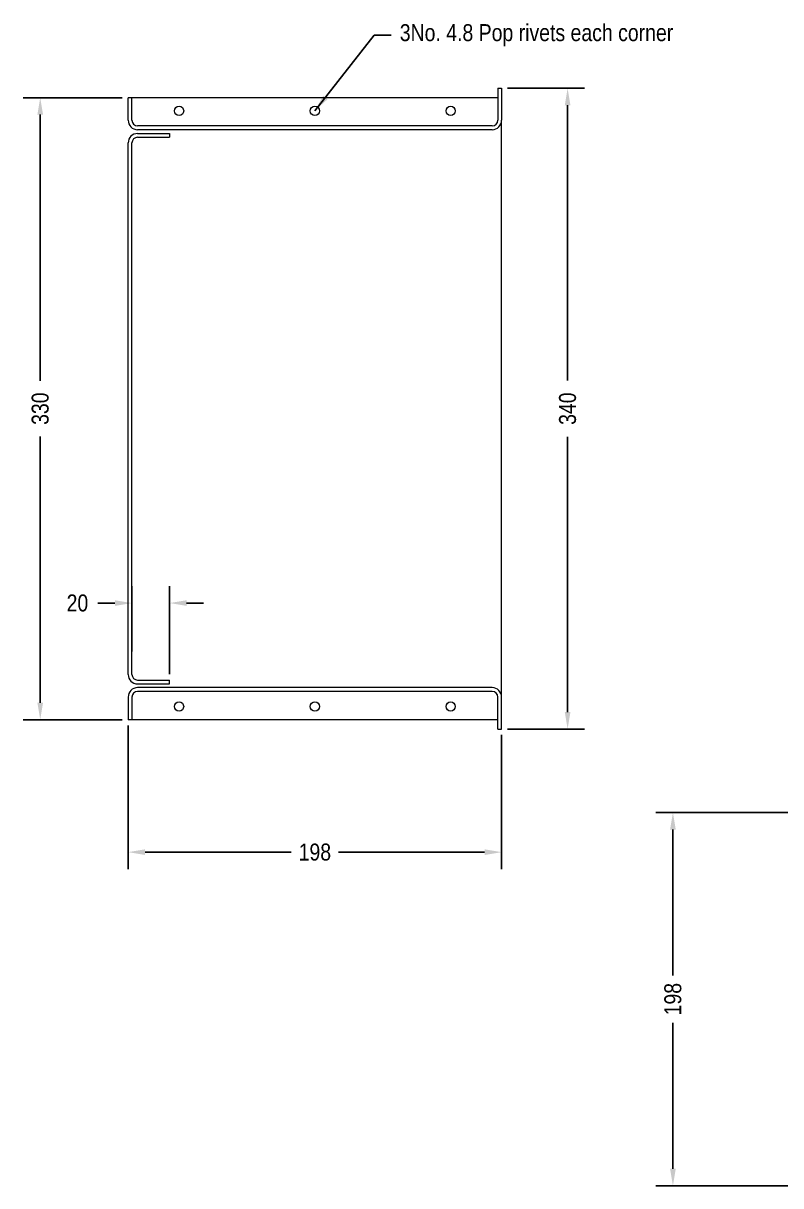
# Model space of a CAD drawing. Header units: millimetres. Extents: x 5268 to 6365, y 3803 to 5501.
# Drawn here: x 5268 to 5669, y 3803 to 4420 of the extents above; entities that cross this region are included whole.
import ezdxf

# ---------------------------------------------------------------- set-up
doc = ezdxf.new("R2010")
doc.units = ezdxf.units.MM
doc.header["$LTSCALE"] = 0.1
doc.header["$PDMODE"] = 66
doc.layers.add('1', color=7, linetype='Continuous', lineweight=5)
doc.layers.add('DRAW', color=4, linetype='Continuous')
doc.styles.add('STYLE_01', font='techl___.ttf')
doc.dimstyles.new('50', dxfattribs={"dimscale": 50, "dimtxt": 0.18, "dimasz": 0.18, "dimexe": 0.18, "dimexo": 0.0625, "dimgap": 0.09, "dimtad": 0, "dimdec": 0, "dimzin": 12, "dimdsep": 46, "dimtxsty": 'STYLE_01', "dimcen": 0, "dimclrt": 3, "dimadec": 1, "dimazin": 0, "dimtfac": 1, "dimtdec": 0, "dimtofl": 0, "dimtmove": 0, "dimatfit": 3, "dimfxl": 0.18, "dimtolj": 1, "dimtzin": 12, "dimarcsym": 0})

# ---------------------------------------------------------------- blocks, each defined once
blk = doc.blocks.new('*D119')
at = {"layer": 'Defpoints', "color": 0, "transparency": 16777216}
for p in [(5682.62, 4000.78), (5612.33, 3802.78), (5677.62, 3802.78)]:
    blk.add_point(p, dxfattribs=at)
at = {"layer": 'DRAW', "color": 0, "lineweight": -2, "transparency": 16777216}
for p, q in [((5679.49, 4000.78), (5603.33, 4000.78)), ((5612.33, 3991.78), (5612.33, 3914.36)), ((5612.33, 3811.78), (5612.33, 3889.2)), ((5674.49, 3802.78), (5603.33, 3802.78))]:
    blk.add_line(p, q, dxfattribs=at)
at = {"layer": 'DRAW', "color": 0, "transparency": 16777216}
for points in [[(5610.83, 3991.78), (5613.83, 3991.78), (5612.33, 4000.78)], [(5610.83, 3811.78), (5613.83, 3811.78), (5612.33, 3802.78)]]:
    blk.add_solid(points, dxfattribs=at)
at = {"layer": 'DRAW', "color": 3, "transparency": 16777216, "insert": (5612.33, 3901.78), "char_height": 9, "attachment_point": 5, "rotation": 90, "style": 'STYLE_01'}
blk.add_mtext('\\A1;198', dxfattribs=at)
blk = doc.blocks.new('*D175')
at = {"layer": 'Defpoints', "color": 0, "transparency": 16777216}
for p in [(5323.51, 4050.06), (5521.51, 4045.06), (5521.51, 3979.77)]:
    blk.add_point(p, dxfattribs=at)
at = {"layer": 'DRAW', "color": 0, "lineweight": -2, "transparency": 16777216}
for p, q in [((5323.51, 4046.94), (5323.51, 3970.77)), ((5521.51, 4041.94), (5521.51, 3970.77)), ((5332.51, 3979.77), (5409.93, 3979.77)), ((5512.51, 3979.77), (5435.09, 3979.77))]:
    blk.add_line(p, q, dxfattribs=at)
at = {"layer": 'DRAW', "color": 0, "transparency": 16777216}
for points in [[(5332.51, 3981.27), (5332.51, 3978.27), (5323.51, 3979.77)], [(5512.51, 3981.27), (5512.51, 3978.27), (5521.51, 3979.77)]]:
    blk.add_solid(points, dxfattribs=at)
at = {"layer": 'DRAW', "color": 3, "transparency": 16777216, "insert": (5422.51, 3979.77), "char_height": 9, "attachment_point": 5, "style": 'STYLE_01'}
blk.add_mtext('\\A1;198', dxfattribs=at)
blk = doc.blocks.new('*D176')
at = {"layer": 'Defpoints', "color": 0, "transparency": 16777216}
for p in [(5325.51, 4111.92), (5325.51, 4083.06), (5345.51, 4071.06)]:
    blk.add_point(p, dxfattribs=at)
at = {"layer": 'DRAW', "color": 0, "lineweight": -2, "transparency": 16777216}
for p, q in [((5325.51, 4086.19), (5325.51, 4120.92)), ((5345.51, 4074.19), (5345.51, 4120.92)), ((5316.51, 4111.92), (5307.51, 4111.92)), ((5354.51, 4111.92), (5363.51, 4111.92))]:
    blk.add_line(p, q, dxfattribs=at)
at = {"layer": 'DRAW', "color": 0, "transparency": 16777216}
for points in [[(5316.51, 4113.42), (5316.51, 4110.42), (5325.51, 4111.92)], [(5354.51, 4113.42), (5354.51, 4110.42), (5345.51, 4111.92)]]:
    blk.add_solid(points, dxfattribs=at)
at = {"layer": 'DRAW', "color": 3, "transparency": 16777216, "insert": (5296.62, 4111.92), "char_height": 9, "attachment_point": 5, "style": 'STYLE_01'}
blk.add_mtext('\\A1;20', dxfattribs=at)
blk = doc.blocks.new('*D179')
at = {"layer": 'Defpoints', "color": 0, "transparency": 16777216}
for p in [(5276.91, 4380.06), (5323.51, 4380.06), (5323.51, 4050.06)]:
    blk.add_point(p, dxfattribs=at)
at = {"layer": 'DRAW', "color": 0, "lineweight": -2, "transparency": 16777216}
for p, q in [((5320.39, 4380.06), (5267.91, 4380.06)), ((5276.91, 4371.06), (5276.91, 4229.83)), ((5276.91, 4059.06), (5276.91, 4200.29)), ((5320.39, 4050.06), (5267.91, 4050.06))]:
    blk.add_line(p, q, dxfattribs=at)
at = {"layer": 'DRAW', "color": 0, "transparency": 16777216}
for points in [[(5275.41, 4371.06), (5278.41, 4371.06), (5276.91, 4380.06)], [(5275.41, 4059.06), (5278.41, 4059.06), (5276.91, 4050.06)]]:
    blk.add_solid(points, dxfattribs=at)
at = {"layer": 'DRAW', "color": 3, "transparency": 16777216, "insert": (5276.91, 4215.06), "char_height": 9, "attachment_point": 5, "rotation": 90, "style": 'STYLE_01'}
blk.add_mtext('\\A1;330', dxfattribs=at)
blk = doc.blocks.new('*D180')
at = {"layer": 'Defpoints', "color": 0, "transparency": 16777216}
for p in [(5521.51, 4385.06), (5521.51, 4045.06), (5556.5, 4045.06)]:
    blk.add_point(p, dxfattribs=at)
at = {"layer": 'DRAW', "color": 0, "lineweight": -2, "transparency": 16777216}
for p, q in [((5524.64, 4385.06), (5565.5, 4385.06)), ((5556.5, 4376.06), (5556.5, 4229.97)), ((5556.5, 4054.06), (5556.5, 4200.16)), ((5524.64, 4045.06), (5565.5, 4045.06))]:
    blk.add_line(p, q, dxfattribs=at)
at = {"layer": 'DRAW', "color": 0, "transparency": 16777216}
for points in [[(5555, 4376.06), (5558, 4376.06), (5556.5, 4385.06)], [(5555, 4054.06), (5558, 4054.06), (5556.5, 4045.06)]]:
    blk.add_solid(points, dxfattribs=at)
at = {"layer": 'DRAW', "color": 3, "transparency": 16777216, "insert": (5556.5, 4215.06), "char_height": 9, "attachment_point": 5, "rotation": 90, "style": 'STYLE_01'}
blk.add_mtext('\\A1;340', dxfattribs=at)

msp = doc.modelspace()

# ---------------------------------------------------------------- linework, layer by layer
at = {"layer": '1'}
for p, q in [((5323.51, 4368.06), (5323.51, 4380.06)), ((5325.51, 4380.06), (5323.51, 4380.06)), ((5519.51, 4380.06), (5323.51, 4380.06)), ((5325.51, 4368.06), (5325.51, 4380.06)), ((5519.51, 4385.06), (5519.51, 4368.06)), ((5519.51, 4385.06), (5521.51, 4385.06)), ((5521.51, 4385.06), (5521.51, 4368.06)), ((5521.51, 4062.06), (5521.51, 4368.06)), ((5516.51, 4365.06), (5328.51, 4365.06)), ((5516.51, 4363.06), (5328.51, 4363.06)), ((5328.51, 4361.06), (5345.51, 4361.06)), ((5345.51, 4361.06), (5345.51, 4359.06)), ((5323.51, 4074.06), (5323.51, 4356.06)), ((5325.51, 4074.06), (5325.51, 4356.06)), ((5328.51, 4359.06), (5345.51, 4359.06)), ((5328.51, 4071.06), (5345.51, 4071.06)), ((5345.51, 4069.06), (5345.51, 4071.06)), ((5328.51, 4069.06), (5345.51, 4069.06)), ((5516.51, 4067.06), (5328.51, 4067.06)), ((5516.51, 4065.06), (5328.51, 4065.06)), ((5323.51, 4062.06), (5323.51, 4050.06)), ((5325.51, 4062.06), (5325.51, 4050.06)), ((5519.51, 4045.06), (5519.51, 4062.06)), ((5521.51, 4045.06), (5521.51, 4062.06)), ((5325.51, 4050.06), (5323.51, 4050.06)), ((5519.51, 4050.06), (5323.51, 4050.06)), ((5519.51, 4045.06), (5521.51, 4045.06))]:
    msp.add_line(p, q, dxfattribs=at)
for centre in [(5350.51, 4373.06), (5422.51, 4373.06), (5494.51, 4373.06), (5350.51, 4057.06), (5422.51, 4057.06), (5494.51, 4057.06)]:
    msp.add_circle(centre, 2.45, dxfattribs=at)
for centre, radius, start, end in [((5328.51, 4368.06), 5, 180, 270), ((5328.51, 4368.06), 3, 180, 270), ((5516.51, 4368.06), 5, 270, 0), ((5516.51, 4368.06), 3, 270, 0), ((5328.51, 4356.06), 5, 90, 180), ((5328.51, 4356.06), 3, 90, 180), ((5328.51, 4074.06), 5, 180, 270), ((5328.51, 4074.06), 3, 180, 270), ((5328.51, 4062.06), 5, 90, 180), ((5328.51, 4062.06), 3, 90, 180), ((5516.51, 4062.06), 5, 0, 90), ((5516.51, 4062.06), 3, 0, 90)]:
    msp.add_arc(centre, radius, start, end, dxfattribs=at)

# ---------------------------------------------------------------- texts
at = {"layer": 'DRAW', "color": 3, "insert": (5467.52, 4413.21), "char_height": 9, "attachment_point": 4, "style": 'STYLE_01'}
msp.add_mtext('3No. 4.8 Pop rivets each corner', dxfattribs=at)

# ---------------------------------------------------------------- dimensions: what is measured, and where the dimension line sits
at = {"layer": 'DRAW'}
for base, p1, p2, angle, picture, middle in [((5276.91, 4380.06), (5323.51, 4050.06), (5323.51, 4380.06), 90, '*D179', (5276.91, 4215.06)), ((5556.5, 4045.06), (5521.51, 4385.06), (5521.51, 4045.06), 90, '*D180', (5556.5, 4215.06)), ((5325.51, 4111.92), (5345.51, 4071.06), (5325.51, 4083.06), 180, '*D176', (5296.62, 4111.92)), ((5521.51, 3979.77), (5323.51, 4050.06), (5521.51, 4045.06), 180, '*D175', (5422.51, 3979.77)), ((5612.33, 3802.78), (5682.62, 4000.78), (5677.62, 3802.78), 90, '*D119', (5612.33, 3901.78))]:
    dim = msp.add_linear_dim(base=base, p1=p1, p2=p2, angle=angle, dimstyle='50', dxfattribs=at)
    dim.commit()
    dim.dimension.update_dxf_attribs({"geometry": picture, "text_midpoint": middle})

# ---------------------------------------------------------------- leaders
at = {"layer": 'DRAW', "annotation_type": 0, "has_hookline": 1, "hookline_direction": 0, "text_width": 193.84}
msp.add_leader([(5422.51, 4373.06), (5454.02, 4413.21), (5463.02, 4413.21)], dimstyle='50', dxfattribs=at)

doc.saveas('drawing.dxf')
